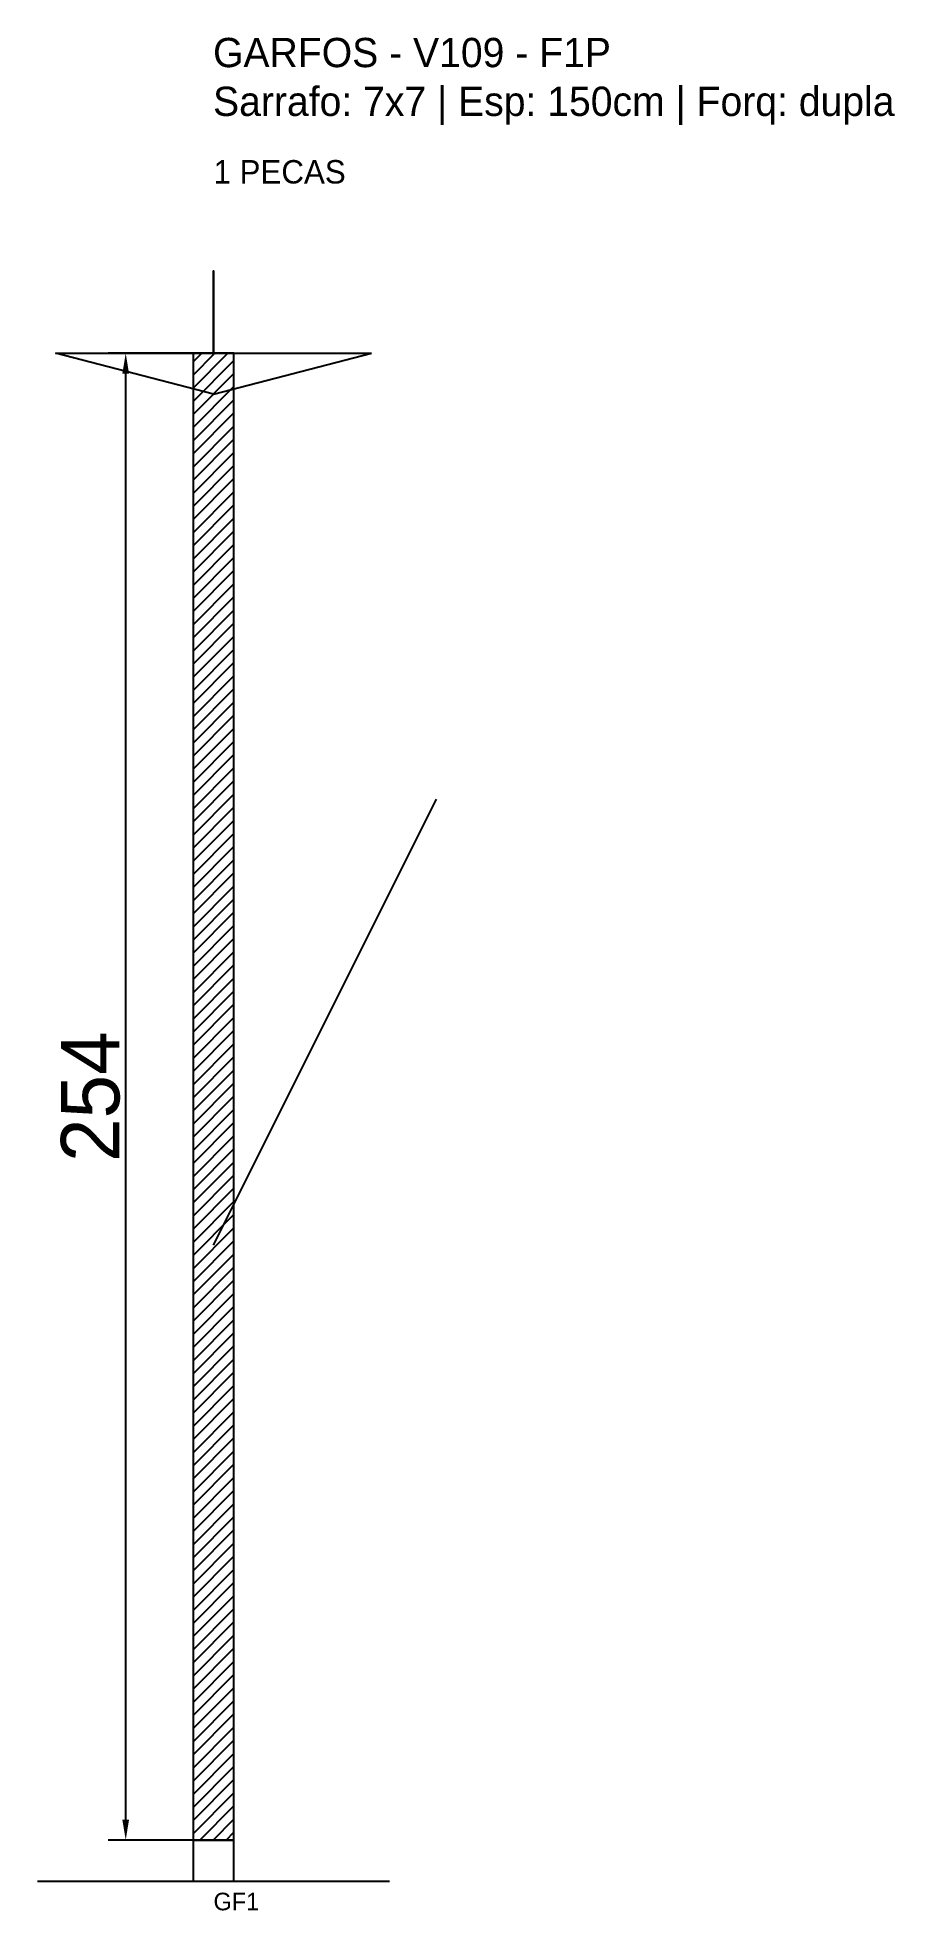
# Model space of a CAD drawing. Header units: metres. Extents: x -30 to 116, y -12 to 308.
import ezdxf

# ---------------------------------------------------------------- set-up
doc = ezdxf.new("R2010")
doc.units = ezdxf.units.M
for name, color, linetype in [('BARRA_ANCORAGEM', 1, 'Continuous'), ('COTA', 241, 'Continuous'), ('GARFOS OK', 3, 'Continuous'), ('NOME DA VIGA', 6, 'Continuous'), ('SARR_7x7', 40, 'Continuous'), ('VIGAS', 3, 'Continuous')]:
    doc.layers.add(name, color=color, linetype=linetype)
doc.dimstyles.new('EZ DXF', dxfattribs={"dimtxt": 10, "dimasz": 3.5, "dimexe": 3, "dimexo": 1.5, "dimgap": 1, "dimtad": 1, "dimdec": 1, "dimdsep": 46, "dimcen": 2.5, "dimazin": 3, "dimtfac": 1, "dimtmove": 0, "dimatfit": 3})

msp = doc.modelspace()

# ---------------------------------------------------------------- hatches: boundary and pattern name
at = {"layer": 'COTA'}
h = msp.add_hatch(dxfattribs=at)
h.set_pattern_fill('ANSI31', scale=0.5)
h.paths.add_polyline_path([(-3.419708, 0), (3.580292, 0), (3.580292, 254), (-3.419708, 254)])

# ---------------------------------------------------------------- linework, layer by layer
at = {"layer": 'BARRA_ANCORAGEM'}
msp.add_line((0.080292, 101.6), (38.180292, 177.8), dxfattribs=at)
at = {"layer": 'GARFOS OK'}
for p, q in [((0.080292, 247), (-26.919708, 254)), ((-26.919708, 254), (27.080292, 254)), ((0.080292, 247), (27.080292, 254))]:
    msp.add_line(p, q, dxfattribs=at)
at = {"layer": 'GARFOS OK', "linetype": 'CONTINUOUS'}
msp.add_line((-30, -7), (30.160584, -7), dxfattribs=at)
at = {"layer": 'GARFOS OK'}
msp.add_lwpolyline([(-3.419708, 0), (3.580292, 0), (3.580292, 254), (-3.419708, 254), (-3.419708, 0)], dxfattribs=at)
at = {"layer": 'SARR_7x7'}
msp.add_lwpolyline([(-3.419708, -7), (3.580292, -7), (3.580292, 0), (-3.419708, 0), (-3.419708, -7)], dxfattribs=at)
at = {"layer": 'VIGAS'}
msp.add_lwpolyline([(0, 254), (0.160584, 254), (0.160584, 268), (0, 268), (0, 254)], dxfattribs=at)

# ---------------------------------------------------------------- texts
at = {"layer": 'NOME DA VIGA'}
for s, height, p in [('1 PECAS', 4, (0.080292, 283)), ('GF1', 3, (0.080292, -12))]:
    msp.add_text(s, height=height, dxfattribs=at).set_placement(p)
at = {"layer": 'NOME DA VIGA', "insert": (0, 293), "char_height": 5, "attachment_point": 7}
msp.add_mtext('GARFOS - V109 - F1P\\PSarrafo: 7x7 | Esp: 150cm | Forq: dupla', dxfattribs=at)

# ---------------------------------------------------------------- dimensions: what is measured, and where the dimension line sits
at = {"layer": 'COTA'}
msp.add_linear_dim(base=(-14.919708, 0), p1=(0.080292, 0), p2=(0.080292, 254), angle=90, dimstyle='EZ DXF', dxfattribs=at).render()

doc.saveas('drawing.dxf')
